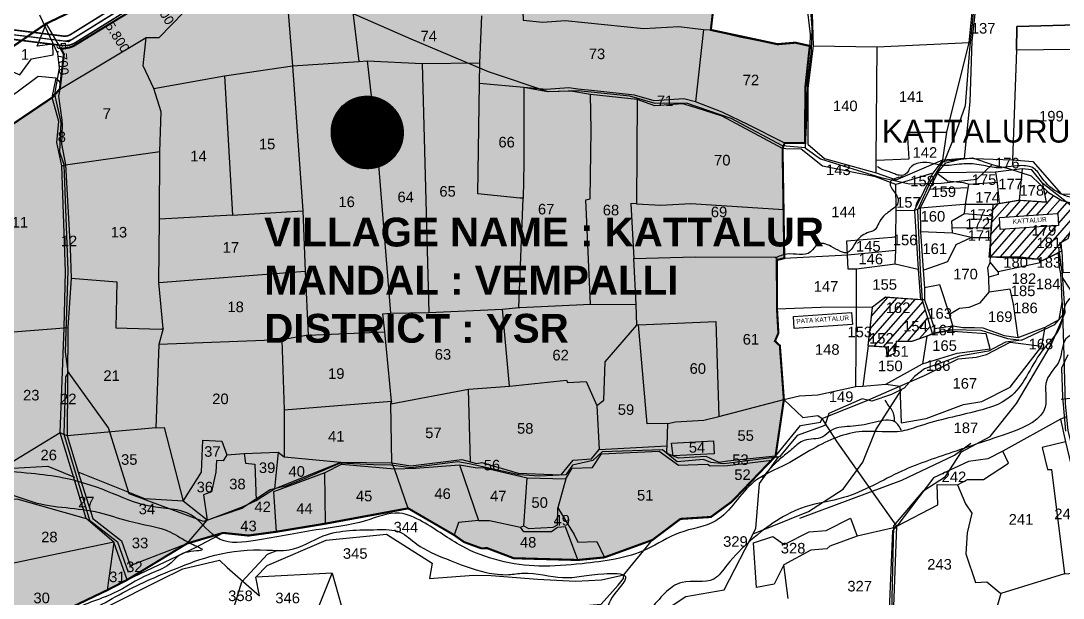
# Model space of a CAD drawing. Header units: inches. Extents: x 206739 to 240559, y 1587423 to 1599564.
# Drawn here: x 218249 to 220236, y 1592646 to 1593746 of the extents above; entities that cross this region are included whole.
import ezdxf
from ezdxf.enums import TextEntityAlignment as Align

# ---------------------------------------------------------------- set-up
doc = ezdxf.new("R2010")
doc.units = ezdxf.units.IN
doc.header["$MEASUREMENT"] = 0
doc.linetypes.add('DASHED2', pattern=[0.375, 0.25, -0.125])
doc.linetypes.add('HIDDEN2', pattern=[0.1875, 0.125, -0.0625])
for name, color, linetype in [('BLOCK', 72, 'Continuous'), ('CANAL1', 7, 'Continuous'), ('CSMark', 72, 'Continuous'), ('PLOT', 7, 'Continuous'), ('PLOT NO', 7, 'Continuous'), ('PLOTS', 7, 'Continuous'), ('PLOTS NO', 7, 'Continuous'), ('ROAD', 1, 'Continuous'), ('STREAM', 4, 'Continuous'), ('TEXT', 1, 'Continuous'), ('text1', 7, 'Continuous'), ('text2', 7, 'Continuous'), ('VILLAGE BOUNDRY', 5, 'Continuous'), ('WUA-17', 3, 'Continuous')]:
    doc.layers.add(name, color=color, linetype=linetype)
doc.styles.add('FONT1', font='Arial')
doc.styles.get("Standard").update_dxf_attribs({"font": 'arial.ttf'})
pattern_1 = [(48.95484, (217806.344, 1591784.929), (-10.47062, 9.11647), [])]

# ---------------------------------------------------------------- blocks, each defined once
blk = doc.blocks.new('CIRCLE-BOX')
for p, q in [((-0.5, 0), (0.5, 0)), ((0, 0.5), (0, -0.5))]:
    blk.add_line(p, q)
blk.add_circle((0, 0), 0.2)

msp = doc.modelspace()

# ---------------------------------------------------------------- hatches: boundary and pattern name
at = {"layer": 'PLOTS NO', "true_color": 0x7aafdf}
h = msp.add_hatch(dxfattribs=at)
h.set_pattern_fill('ANSI31', color=143)
h.set_pattern_definition([(45, (0, 0), (-0.088388347648, 0.088388347648), [])])
h.paths.add_polyline_path([(218101.56484, 1592466.10832), (218054.60597, 1592762.07039), (218056.21068, 1592796.55068), (218058.6541, 1592890.08055), (218070.69321, 1593103.68614), (218076.59585, 1593199.73289), (218083.87826, 1593380.45259), (218087.97909, 1593390.37297), (218164.02752, 1593448.03969), (218199.38489, 1593479.03964), (218200.68058, 1593490.43244), (218233.24595, 1593548.90255), (218309.21727, 1593600.14803), (218323.76289, 1593616.32336), (218331.46669, 1593682.63927), (218325.88072, 1593692.66377), (218342.89931, 1593695.68121), (218350.03605, 1593698.42424), (218558.3423, 1593825.35893), (218835.78082, 1593945.17694), (218896.25925, 1593967.27742), (218911.60464, 1593973.59177), (219064.29123, 1594090.2842), (219191.15884, 1594186.60757), (219212.73953, 1594142.19417), (219228.18072, 1594133.849), (219243.73925, 1594127.50682), (219345.51685, 1593917.54527), (219348.35332, 1593896.41057), (219523.75252, 1593903.13478), (219584.63245, 1593904.29837), (219564.48353, 1593728.93039), (219691.56422, 1593701.76085), (219725.34, 1593704.64802), (219753.08011, 1593698.48983), (219744.65115, 1593620.29638), (219743.8715, 1593513.25908), (219705.17787, 1593513.31063), (219701.17816, 1593502.70745), (219703.02997, 1593386.98336), (219704.40676, 1593293.97117), (219690.17067, 1593290.28349), (219690.57706, 1593196.81659), (219693.23174, 1593151.11546), (219686.66195, 1593135.85112), (219696.0294, 1593127.29636), (219703.65286, 1593024.35531), (219687.81752, 1592916.73724), (219604.32156, 1592829.84618), (219564.64051, 1592800.73927), (219506.47152, 1592797.00122), (219453.17149, 1592756.86478), (219361.6688, 1592723.6845), (219311.17153, 1592718.75581), (219188.78186, 1592722.10558), (219138.05152, 1592741.35965), (219127.29526, 1592740.8556), (219094.0869, 1592752.93531), (219075.23194, 1592766.28163), (218987.73061, 1592817.1727), (218830.16257, 1592788.02429), (218736.1043, 1592772.50717), (218683.25748, 1592765.31752), (218634.95549, 1592770.38952), (218566.1438, 1592750.11966), (218452.03212, 1592680.82148), (218413.94727, 1592661.1349), (218234.88822, 1592575.51365)])
at = {"layer": 'text1'}
h = msp.add_hatch(dxfattribs=at)
h.set_pattern_fill('ANSI31', color=11, scale=111.065825, angle=3.95483792)
h.set_pattern_definition(pattern_1)
h.paths.add_polyline_path([(220190.31039, 1593291.91911), (220191.35393, 1593287.1684), (220226.86303, 1593304.44253), (220226.81345, 1593305.26997), (220233.14402, 1593307.87675), (220232.2729, 1593323.96442), (220245.26474, 1593331.36995), (220262.72013, 1593384.89678), (220240.84331, 1593402.0532), (220233.33113, 1593404.11843), (220207.81104, 1593419.38975), (220198.64933, 1593428.19071), (220203.95442, 1593400.92758), (220151.78555, 1593404.27947), (220114.26884, 1593398.10258), (220102.58518, 1593396.399), (220101.1218, 1593374.35081), (220097.83541, 1593333.0737), (220097.22441, 1593296.384), (220154.64062, 1593296.82909)])
h.paths.add_polyline_path([(220116.16909, 1593348.51816), (220114.58183, 1593371.4772), (220225.49111, 1593379.14488), (220227.07838, 1593356.18585)], flags=16)
h.paths.add_polyline_path([(220134.64226, 1593356.37691), (220207.26929, 1593361.39796), (220206.33439, 1593374.92087), (220133.70736, 1593369.89981)], flags=8)
h.paths.add_polyline_path([(220196.39346, 1593315.42787), (220221.57999, 1593317.16913), (220220.64132, 1593330.74645), (220195.4548, 1593329.00519)], flags=24)
h.paths.add_polyline_path([(220187.26578, 1593339.42334), (220212.45231, 1593341.16461), (220211.51364, 1593354.74193), (220186.32712, 1593353.00067)], flags=24)
h = msp.add_hatch(dxfattribs=at)
h.set_pattern_fill('ANSI31', color=11, scale=111.065825, angle=3.95483792)
h.set_pattern_definition(pattern_1)
h.paths.add_polyline_path([(219967.45803, 1593214.00378), (219967.40909, 1593214.64707), (219963.76497, 1593214.75841), (219897.64319, 1593219.50017), (219872.49953, 1593200.71102), (219866.96966, 1593150.05082), (219864.21167, 1593126.73534), (219899.52107, 1593124.56442), (219900.353, 1593106.17384), (219914.84685, 1593112.66638), (219917.82633, 1593135.23401), (219946.62718, 1593135.02896), (219976.01493, 1593145.40624), (219989.12896, 1593149.60714), (219989.3772, 1593151.4021), (219986.08593, 1593150.79296)])
h.paths.add_polyline_path([(219909.17496, 1593191.84122), (219934.36149, 1593193.58249), (219933.42282, 1593207.15981), (219908.2363, 1593205.41855)], flags=24)
h.paths.add_polyline_path([(219942.20507, 1593156.59453), (219967.39159, 1593158.3358), (219966.45293, 1593171.91312), (219941.26641, 1593170.17185)], flags=24)
h.paths.add_polyline_path([(219877.33305, 1593133.45318), (219902.51958, 1593135.19444), (219901.58091, 1593148.77176), (219876.39439, 1593147.0305)], flags=24)
h.paths.add_polyline_path([(219905.94118, 1593108.5657), (219931.1277, 1593110.30696), (219930.18904, 1593123.88429), (219905.00252, 1593122.14302)], flags=25)
at = {"layer": 'text2'}
h = msp.add_hatch(dxfattribs=at)
h.set_pattern_fill('ANSI31', color=5)
h.set_pattern_definition([(45, (28046.20705, -19145.04748), (-0.088388347648, 0.088388347648), [])])
edge = h.paths.add_edge_path()
edge.add_arc((218909.64028, 1593533.56317), 69.0505, 0, 360)
h.paths.add_polyline_path([(218830.97725, 1593502.53998), (218988.30331, 1593502.53998), (218988.30331, 1593564.58636), (218830.97725, 1593564.58636)], flags=9)

# ---------------------------------------------------------------- linework, layer by layer
at = {"layer": 'CANAL1', "color": 200, "linetype": 'ByBlock', "ltscale": 40, "const_width": 3}
for points in [[(215926.76021, 1592637.97398), (216306.33892, 1592886.08403), (216633.52627, 1593033.71734), (217187.36276, 1593255.65182), (217345.31841, 1593319.60932, 0.0902323432), (217357.11322, 1593327.08165), (217736.77707, 1593677.02434, -0.1631260993), (217760.55784, 1593687.68074), (218127.56596, 1593723.71772, -0.0553213625), (218132.1984, 1593723.6591), (218328.36868, 1593699.37135, 0.1715612544), (218353.75936, 1593704.95947), (218553.1702, 1593828.99492), (218849.35105, 1593955.64464), (218901.09158, 1593975.04734, 0.0720440176), (218910.88966, 1593980.43331), (219286.55132, 1594263.91414), (219607.44162, 1594524.82495), (219793.81713, 1594656.49322, 0.271701903), (219810.09743, 1594692.45099), (219782.9414, 1594949.02862), (219743.18062, 1595269.0082, -0.2801529657)], [(215793.67918, 1592506.12717), (215908.13879, 1592645.18141, -0.0759395995), (215916.91183, 1592653.04082), (216297.66108, 1592901.91597), (216626.47373, 1593050.28266), (217180.63724, 1593272.34818), (217338.56285, 1593336.29352, 0.0902323432), (217344.9139, 1593340.31708), (217724.57775, 1593690.25977, -0.1631260993), (217758.79886, 1593705.59459), (218125.80697, 1593741.63156, -0.0553213625), (218134.41009, 1593741.52271), (218330.58037, 1593717.23496, 0.1715612544), (218344.25227, 1593720.24394), (218544.8298, 1593845.00508), (218842.64895, 1593972.35536), (218894.77136, 1593991.90126, 0.0720440176), (218900.04725, 1593994.8014), (219275.44868, 1594278.08586), (219596.55838, 1594539.17505), (219783.43109, 1594671.19458, 0.271701903), (219792.19741, 1594690.55646), (219765.0586, 1594946.97138), (219725.318, 1595266.78859, -0.2801529657)]]:
    msp.add_lwpolyline(points, format="xyb", dxfattribs=at)
at = {"layer": 'CANAL1', "color": 1, "linetype": 'HIDDEN2', "ltscale": 5, "const_width": 2}
msp.add_lwpolyline([(215915.08752, 1592639.4617, -0.0759395995), (215921.83602, 1592645.5074), (216302, 1592894), (216630, 1593042), (217184, 1593264), (217341.94063, 1593327.95142, 0.0902323432), (217351.01356, 1593333.69936), (217730.67741, 1593683.64205, -0.1631260993), (217759.67835, 1593696.63767), (218126.68646, 1593732.67464, -0.0553213625), (218133.30424, 1593732.5909), (218329.47452, 1593708.30315, 0.1715612544), (218349.00582, 1593712.6017), (218549, 1593837), (218846, 1593964), (218897.93147, 1593983.4743, 0.0720440176), (218905.46845, 1593987.61735), (219281, 1594271), (219602, 1594532), (219788.62411, 1594663.8439, 0.271701903), (219801.14742, 1594691.50372), (219774, 1594948), (219734.24931, 1595267.89839, -0.2801529657)], format="xyb", dxfattribs=at)
at = {"layer": 'CSMark', "linetype": 'Continuous'}
msp.add_point((218323.34116, 1593709.06252), dxfattribs=at)
at = {"layer": 'PLOT'}
for points in [[(219550.01545, 1594268.58527), (219570.67756, 1594070.3401), (219584.63245, 1593904.29837), (219564.48353, 1593728.93039)], [(220622.53628, 1593930.87734), (220608.37197, 1593872.62424), (220586.15036, 1593815.55588), (220572.41153, 1593789.38271), (220552.48991, 1593747.80802), (220496.3231, 1593653.7604), (220457.93214, 1593617.87479), (220363.58378, 1593521.1836), (220337.94552, 1593501.04063), (220310.38353, 1593435.73905), (220300.08185, 1593423.14008), (220283.05097, 1593414.03814), (220254.33096, 1593415.88943), (220262.72013, 1593384.89678), (220197.0529, 1593436.39485), (220176.0277, 1593462.3056), (220158.00317, 1593464.45177), (220107.19706, 1593457.77254), (219996.39559, 1593456.67071), (220012.0722, 1593475.39431), (220046.98067, 1593484.83468)], [(219759.59065, 1593698.35241), (219881.29903, 1593696.89139), (220056.7894, 1593705.11264), (220062.76008, 1593762.1406), (220060.19944, 1593840.87784), (220051.03463, 1593918.10969)], [(220057.1291, 1593918.87223), (220065.50665, 1593862.84865), (220067.50244, 1593759.44619), (220061.6356, 1593708.07235), (220057.97486, 1593591.64018), (220046.98067, 1593484.83468)], [(218750.24995, 1593872.25045), (218767.43369, 1593660.36757), (218893.33332, 1593668.49435), (218909.32733, 1593669.78919), (219014.59367, 1593664.94419), (219027.14045, 1593190.3452), (219167.51158, 1593196.98575), (219198.85943, 1593199.90784), (219200.63285, 1593199.78539), (219335.30235, 1593206.04233), (219422.11767, 1593205.58535), (219417.57544, 1593293.5433), (219534.45007, 1593296.7879), (219689.57975, 1593296.03577), (219690.17067, 1593290.28349), (219704.40676, 1593293.97117), (219825.45676, 1593300.59458), (219917.22239, 1593309.08072), (219917.0185, 1593334.57559), (219917.40617, 1593384.49676), (219916.78309, 1593434.46699)], [(219203.44751, 1593835.82198), (219206.52696, 1593747.51281), (219244.17478, 1593744.06748), (219286.60788, 1593747.00108), (219436.95616, 1593731.38528), (219503.2444, 1593735.41828), (219550.40816, 1593729.60677), (219564.48353, 1593728.93039), (219619.58306, 1593716.10897), (219691.56422, 1593701.76085), (219725.34, 1593704.64802), (219753.08011, 1593698.48983)], [(218233.24595, 1593548.90255), (218309.21727, 1593600.14803), (218316.7914, 1593636.96099), (218324.81262, 1593627.19935), (218323.76289, 1593616.32336), (218488.05908, 1593714.64814), (218512.78756, 1593714.27555), (218607.39531, 1593811.63387)], [(218880.27574, 1593778.12496), (218893.33332, 1593668.49435)], [(218093.10983, 1593608.08292), (218158.22171, 1593627.50966), (218157.77923, 1593603.10743), (218106.39198, 1593597.33039), (218101.74151, 1593594.59106), (218110.32904, 1593568.25766), (218181.92262, 1593596.41011), (218172.65756, 1593651.87365), (218199.84434, 1593663.96246), (218247.40058, 1593643.42865), (218269.81592, 1593673.64), (218311.21091, 1593681.76114), (218310.26826, 1593702.11448), (218280.53555, 1593697.73863), (218297.44306, 1593740.76257)], [(218297.44306, 1593740.76257), (218331.46669, 1593682.63927), (218324.81262, 1593627.19935), (218323.76289, 1593616.32336), (218321.11842, 1593602.45617), (218327.87604, 1593556.82871), (218328.52027, 1593547.51025), (218326.64525, 1593512.08943), (218334.84905, 1593471.6035), (218343.64792, 1593312.78294), (218345.3993, 1593256.09901), (218338.93173, 1593162.02213), (218337.48613, 1592955.4741), (218358.65114, 1592886.2669), (218386.56966, 1592797.77573), (218441.0925, 1592755.42671), (218457.83774, 1592708.49701), (218566.1438, 1592750.11966), (218604.85633, 1592794.55687), (218558.76384, 1592830.58917), (218486.04719, 1592835.57495), (218358.65114, 1592886.2669)], [(219550.40816, 1593729.60677), (219535.38238, 1593591.60309)], [(218345.3993, 1593256.09901), (218432.46591, 1593249.06566), (218430.59874, 1593161.14697), (218516.71942, 1593158.84821), (218520.46868, 1593159.74224), (218512.69713, 1593247.36726), (218513.46112, 1593368.44022), (218514.46411, 1593497.17692), (218516.74738, 1593572.98587), (218502.77196, 1593617.07033), (218482.3627, 1593660.3687), (218488.05908, 1593714.64814)], [(220006.73777, 1593481.58497), (220014.27066, 1593533.86787), (220056.7894, 1593705.11264)], [(219879.46373, 1593456.6678), (219879.83987, 1593480.43738), (219881.29903, 1593696.89139)], [(218909.32733, 1593669.78919), (218928.46648, 1593502.79214), (218953.87234, 1593189.22483)], [(219014.59367, 1593664.94419), (219124.05919, 1593666.52031)], [(218502.77196, 1593617.07033), (218637.36334, 1593641.22162), (218767.43369, 1593660.36757)], [(218637.36334, 1593641.22162), (218652.74413, 1593375.80524), (218786.77498, 1593383.97202)], [(218767.43369, 1593660.36757), (218786.77498, 1593383.97202), (218791.43639, 1593268.99475), (218797.23154, 1593147.48644), (218747.05764, 1593138.37776), (218751.52155, 1593004.76177), (218751.12812, 1592915.57646)], [(218316.7914, 1593636.96099), (218282.72266, 1593640.28579), (218242.59647, 1593610.22816), (218220.76496, 1593595.82075), (218219.4592, 1593555.38754), (218184.57342, 1593499.81044), (218132.73726, 1593483.68841), (218146.53813, 1593466.23916), (218145.12429, 1593450.25474), (218124.53397, 1593449.775), (218108.50195, 1593465.33977), (218087.39488, 1593441.84868)], [(219208.27763, 1593619.38876), (219208.00677, 1593474.36059), (219206.8985, 1593408.26527), (219200.53411, 1593408.26382), (219120.69852, 1593416.40661), (219123.69714, 1593626.67851)], [(220006.73777, 1593481.58497), (219987.3807, 1593455.8052), (219916.78309, 1593434.46699), (219878.41276, 1593449.11641), (219777.21441, 1593469.51249), (219736.78855, 1593501.96508), (219707.30996, 1593502.54878), (219701.17816, 1593502.70745), (219586.2666, 1593564.78662), (219536.79029, 1593580.59194), (219511.22196, 1593587.8546), (219457.42873, 1593584.26509), (219424.22757, 1593596.53477), (219335.27068, 1593605.82374), (219297.38373, 1593612.25458), (219253.77137, 1593610.69598), (219208.27763, 1593619.38876)], [(219335.30235, 1593206.04233), (219326.06397, 1593405.44859), (219334.59657, 1593406.90104), (219336.37335, 1593538.60439), (219335.27068, 1593605.82374)], [(218452.03212, 1592680.82148), (218426.86273, 1592752.73178), (218374.15434, 1592797.69372), (218324.51936, 1592960.95455), (218332.13404, 1593161.28855), (218334.81465, 1593268.84722), (218327.33002, 1593469.69289), (218317.87522, 1593514.25045), (218321.67915, 1593554.48191), (218309.21727, 1593600.14803)], [(219424.22757, 1593596.53477), (219422.49297, 1593397.23771), (219411.95871, 1593397.97098), (219417.57544, 1593293.5433)], [(219879.83987, 1593480.43738), (219942.14982, 1593483.37744), (219939.50577, 1593534.11243), (220014.27066, 1593533.86787)], [(219422.49297, 1593397.23771), (219469.31045, 1593395.1362), (219526.39425, 1593398.10423), (219703.02997, 1593386.98336), (219701.17816, 1593502.70745), (219705.17787, 1593513.31063)], [(218327.33002, 1593469.69289), (218334.84905, 1593471.6035), (218514.46411, 1593497.17692)], [(220158.00317, 1593464.45177), (220151.78555, 1593404.27947)], [(220102.58518, 1593396.399), (220046.59232, 1593396.30664), (219963.24604, 1593388.95686), (219952.41748, 1593384.51048), (219987.3807, 1593455.8052)], [(219996.39559, 1593456.67071), (219963.24604, 1593388.95686), (219964.31235, 1593343.93717), (219969.36954, 1593270.78751), (219971.91854, 1593237.12646), (219971.89818, 1593214.50992), (219990.58959, 1593160.16885), (219989.12896, 1593149.60714)], [(219995.53347, 1593455.90998), (220015.71967, 1593441.41401), (220045.30192, 1593438.05277), (220056.64653, 1593435.23281)], [(220107.19706, 1593457.77254), (220109.97184, 1593437.68617), (220114.26884, 1593398.10258)], [(220055.32497, 1593428.26058), (219980.29865, 1593424.87579)], [(220025.55029, 1593165.07349), (220044.51302, 1593162.01602), (220067.07582, 1593161.93359), (220082.67148, 1593161.07091), (220123.40019, 1593146.71724), (220149.947, 1593143.02845), (220141.60246, 1593206.11057), (220134.70326, 1593234.59772), (220094.91536, 1593228.86098), (220094.51786, 1593257.896), (220092.39306, 1593275.66502), (220096.78029, 1593285.67284), (220097.25543, 1593298.24681), (220097.83541, 1593333.0737), (220101.1218, 1593374.35081), (220102.58518, 1593396.399), (220114.26884, 1593398.10258), (220151.78555, 1593404.27947), (220203.95442, 1593400.92758), (220197.0529, 1593436.39485)], [(220050.3382, 1593400.36752), (220055.85471, 1593434.75762), (220109.71403, 1593438.68604)], [(219198.85943, 1593199.90784), (219206.8985, 1593408.26527)], [(219703.02997, 1593386.98336), (219704.40676, 1593293.97117)], [(219952.41748, 1593384.51048), (219917.40617, 1593384.49676)], [(219952.41748, 1593384.51048), (219959.71354, 1593272.47884), (219963.76497, 1593214.75841)], [(220025.10352, 1593341.35217), (220023.95566, 1593365.01938), (220048.02034, 1593379.18675), (220050.4396, 1593400.68581)], [(220149.947, 1593143.02845), (220201.4838, 1593162.39647), (220228.44403, 1593177.03409), (220234.17484, 1593209.244), (220232.44924, 1593241.17941), (220231.60225, 1593263.90582), (220228.381, 1593279.10795), (220226.81345, 1593305.26997), (220233.14402, 1593307.87675), (220232.2729, 1593323.96442), (220245.26474, 1593331.36995), (220262.72013, 1593384.89678), (220302.60149, 1593385.09447), (220316.05445, 1593347.46245), (220297.56215, 1593318.4675), (220251.68263, 1593266.95565), (220235.58659, 1593266.08385), (220231.60225, 1593263.90582)], [(218652.74413, 1593375.80524), (218513.46112, 1593368.44022)], [(220048.02034, 1593379.18675), (220101.1218, 1593374.35081)], [(220060.79645, 1593333.19654), (220025.10352, 1593341.35217), (219964.31235, 1593343.93717)], [(220024.37964, 1593352.05592), (220098.05434, 1593352.20643)], [(219841.10636, 1593049.24993), (219842.03563, 1593199.19946), (219841.97929, 1593273.12761), (219825.93863, 1593273.11676), (219823.96072, 1593327.15402), (219917.0185, 1593334.57559)], [(219969.36954, 1593270.78751), (220015.93619, 1593287.48142), (220031.90998, 1593320.13944), (220060.79645, 1593333.19654), (220097.83541, 1593333.0737)], [(219959.71354, 1593272.47884), (219916.00173, 1593282.56823), (219917.22239, 1593309.08072)], [(220190.91715, 1593286.95592), (220228.15886, 1593305.07291)], [(220233.14402, 1593307.87675), (220235.58659, 1593266.08385)], [(219971.89818, 1593214.50992), (219963.76497, 1593214.75841), (219897.64319, 1593219.50017), (219872.49953, 1593200.71102), (219773.94627, 1593200.00102), (219690.57706, 1593196.81659), (219690.17067, 1593290.28349)], [(220094.55858, 1593296.36333), (220154.64062, 1593296.82909), (220190.31039, 1593291.91911), (220191.84937, 1593284.91294), (220112.07052, 1593268.07), (220097.13853, 1593285.74113)], [(218512.69713, 1593247.36726), (218791.43639, 1593268.99475)], [(219916.00173, 1593282.56823), (219841.97929, 1593273.12761)], [(220112.24227, 1593269.39902), (220112.15249, 1593263.07053), (220094.33655, 1593257.62397)], [(220025.55029, 1593165.07349), (220019.2805, 1593187.02907), (220000.67426, 1593243.41138), (219971.91854, 1593237.12646)], [(220019.2805, 1593187.02907), (220038.58485, 1593198.69864), (220057.0452, 1593200.32502), (220077.93009, 1593209.12149), (220094.91536, 1593228.86098)], [(219482.66167, 1592979.10033), (219443.31858, 1592978.1644), (219426.71243, 1593166.98134), (219423.73417, 1593166.50192), (219422.11767, 1593205.58535)], [(220234.17484, 1593209.244), (220236.38307, 1593129.43622), (220239.93758, 1593016.16152), (220242.14175, 1592991.51323), (220245.09655, 1592964.60153), (220263.94216, 1592889.76823), (220274.18958, 1592829.50747), (220287.82605, 1592699.75986), (220308.52838, 1592683.81964), (220345.15268, 1592603.84377), (220443.8554, 1592602.35668)], [(218413.94727, 1592661.1349), (218452.03212, 1592680.82148), (218583.51235, 1592742.89641), (218634.95549, 1592770.38952), (218683.25748, 1592765.31752), (218716.36837, 1592770.59872), (218736.1043, 1592772.50717), (218830.16257, 1592788.02429), (218987.73061, 1592817.1727), (218961.84811, 1592892.3613), (218956.70986, 1592903.8754), (218954.67916, 1593016.09329), (218955.6592, 1593021.60115), (218943.26624, 1593153.67469), (218939.55376, 1593187.6909), (218953.87234, 1593189.22483), (219027.14045, 1593190.3452)], [(219180.62712, 1593050.00729), (219167.51158, 1593196.98575)], [(219690.57706, 1593196.81659), (219693.23174, 1593151.11546), (219686.66195, 1593135.85112), (219696.0294, 1593127.29636), (219703.65286, 1593024.35531), (219687.81752, 1592916.73724), (219596.38994, 1592907.12402), (219580.26878, 1592904.37933), (219555.48521, 1592915.7072), (219502.89086, 1592912.78888), (219481.08251, 1592921.5279), (219480.61783, 1592928.2493), (219481.43796, 1592936.40943)], [(219864.21167, 1593126.73534), (219866.96966, 1593150.05082), (219872.49953, 1593200.71102)], [(219347.36228, 1593013.45259), (219360.44417, 1593023.59065), (219363.21269, 1593096.19445), (219423.73417, 1593166.50192)], [(219426.71243, 1593166.98134), (219573.88605, 1593173.45131), (219579.63238, 1592992.2223)], [(219990.58959, 1593160.16885), (220025.55029, 1593165.07349), (220016.58964, 1593157.21717)], [(218520.46868, 1593159.74224), (218512.7303, 1593129.13243), (218506.68971, 1592970.57272), (218337.48613, 1592955.4741), (218324.51936, 1592960.95455), (218211.85561, 1592892.71578), (218072.88223, 1592909.85428)], [(218210.41149, 1593151.45337), (218332.13404, 1593161.28855), (218338.93173, 1593162.02213)], [(218558.76384, 1592830.58917), (218593.86998, 1592885.81714), (218596.23005, 1592947.03469), (218632.83651, 1592945.17308), (218641.88209, 1592919.22442), (218675.32812, 1592921.75629), (218739.76199, 1592924.23435), (218739.76199, 1592924.23435), (218751.12812, 1592915.57646), (218859.25145, 1592905.4832), (218956.70986, 1592903.8754), (218992.59661, 1592898.4258), (219089.77429, 1592910.41503), (219106.11717, 1592906.05438), (219117.76159, 1592902.90625), (219127.9952, 1592904.2726), (219197.25788, 1592883.98292), (219279.00011, 1592880.84933), (219301.89989, 1592908.78693), (219336.73155, 1592911.46606), (219351.54821, 1592929.18153), (219481.43796, 1592936.40943), (219482.66167, 1592979.10033), (219497.03207, 1592982.33894), (219551.31508, 1592985.43293), (219579.63238, 1592992.2223), (219703.65286, 1593024.35531), (219733.55993, 1593031.49261), (219768.59733, 1593033.25606), (219841.10636, 1593049.24993), (219854.35379, 1593050.18636), (219898.25208, 1593054.09975), (219967.65867, 1593092.71962), (220033.63582, 1593112.93291), (220096.55311, 1593121.45545), (220089.10605, 1593149.71082), (220016.45852, 1593154.79088), (219989.12896, 1593149.60714), (219976.01493, 1593145.40624), (219967.65867, 1593092.71962)], [(218797.23154, 1593147.48644), (218943.26624, 1593153.67469)], [(219703.65286, 1593024.35531), (219739.69804, 1592990.49248), (219768.52761, 1592994.28037), (219776.74614, 1592988.13858), (219863.96619, 1593023.14496), (219924.61802, 1593049.7724), (219971.46739, 1593070.11104), (220035.69301, 1593102.19026), (220070.12469, 1593105.46809), (220089.97861, 1593110.48467), (220134.6936, 1593133.85659), (220195.01088, 1593126.36078), (220201.4838, 1593162.39647)], [(219976.01493, 1593145.40624), (219946.62718, 1593135.02896), (219917.82633, 1593135.23401), (219914.84685, 1593112.66638), (219900.353, 1593106.17384), (219899.52107, 1593124.56442), (219864.21167, 1593126.73534), (219854.35379, 1593050.18636)], [(220016.58964, 1593157.21717), (220016.45852, 1593154.79088)], [(218747.05764, 1593138.37776), (218512.7303, 1593129.13243)], [(219898.25208, 1593054.09975), (219924.61802, 1593049.7724), (219927.51931, 1592980.43589), (219974.99583, 1592988.35279), (220045.71267, 1593015.32436), (220080.791, 1593021.02099), (220134.86732, 1593047.93263), (220195.01088, 1593126.36078)], [(218751.52155, 1593004.76177), (218955.6592, 1593021.60115), (218954.67916, 1593016.09329), (219102.68495, 1593044.1985), (219180.62712, 1593050.00729), (219289.2168, 1593061.50659), (219291.2262, 1593057.19919), (219326.87602, 1593058.97978), (219347.36228, 1593013.45259), (219351.54821, 1592929.18153)], [(219106.11717, 1592906.05438), (219102.68495, 1593044.1985)], [(218416.98727, 1592631.34249), (218514.42453, 1592680.14352), (218558.30188, 1592701.88659), (218627.77011, 1592718.59543), (218642.73924, 1592704.55372), (218704.05991, 1592650.39637), (218697.0663, 1592685.91476), (218719.05205, 1592708.4122), (218831.33247, 1592756.54979), (218946.24874, 1592768.17972), (219033.37588, 1592712.91641), (219028.32792, 1592683.36903), (219112.12574, 1592689.72937), (219145.62975, 1592689.21083), (219234.26714, 1592682.2002), (219306.85296, 1592678.43056), (219356.32983, 1592680.7172), (219398.74859, 1592690.73681), (219453.17149, 1592756.86478), (219506.47152, 1592797.00122), (219564.64051, 1592800.73927), (219604.32156, 1592829.84618), (219680.66405, 1592909.20872), (219687.81752, 1592916.73724), (219735.4083, 1592974.79197), (219773.22336, 1592981.65847), (219776.74614, 1592988.13858)], [(219448.1216, 1591880.09773), (219488.30725, 1592014.26352), (219499.60047, 1592047.01808), (219515.27977, 1592099.16723), (219548.26114, 1592159.86436), (219550.53981, 1592161.41277), (219605.80073, 1592164.97379), (219650.37631, 1592261.19659), (219689.36012, 1592338.99357), (219700.37488, 1592358.71036), (219715.94515, 1592374.0483), (219772.92511, 1592462.38853), (219802.1909, 1592464.70283), (219823.22053, 1592501.27391), (219858.92809, 1592583.28618), (219903.70862, 1592593.9642), (219911.54788, 1592774.01396), (219919.18111, 1592782.8899), (219805.10303, 1592943.71092), (219776.74614, 1592988.13858)], [(220242.14175, 1592991.51323), (220231.04756, 1592986.94508), (220120.94842, 1592926.29421), (220092.13433, 1592911.23711), (220055.64923, 1592906.41487), (219989.0085, 1592875.48731), (219919.18111, 1592782.8899), (219910.23127, 1592779.20473), (219843.50067, 1592764.3698), (219791.27427, 1592745.09913), (219785.73799, 1592740.11672), (219754.98259, 1592737.47937), (219703.7237, 1592709.6595), (219685.37131, 1592672.49484), (219651.43613, 1592666.47028), (219645.95748, 1592751.72651), (219682.75496, 1592763.67093), (219704.25811, 1592748.40025), (219751.69243, 1592772.11536), (219784.22455, 1592774.7732), (219830.43782, 1592798.40385), (219843.50067, 1592764.3698)], [(220231.04756, 1592986.94508), (220240.52358, 1592943.97471), (220257.83217, 1592872.36545), (220266.69534, 1592835.23315), (220279.91049, 1592695.63345), (220301.08906, 1592680.89818), (220339.03019, 1592592.56734), (220437.30135, 1592590.27353), (220432.62656, 1592516.01808), (220388.27251, 1592473.40746), (220345.66266, 1592380.36744), (220302.79247, 1592357.52222)], [(218506.68971, 1592970.57272), (218522.59707, 1592971.23067), (218558.76384, 1592830.58917)], [(219492.55492, 1592916.79735), (219489.37115, 1592941.43133), (219569.47229, 1592945.78558), (219570.74028, 1592921.01915), (219492.53674, 1592916.93797)], [(218861.05566, 1592901.3346), (218961.84811, 1592892.3613), (219001.9206, 1592893.45304), (219085.75141, 1592899.98411), (219119.27459, 1592894.21181), (219130.81286, 1592895.00951), (219214.13255, 1592875.20202), (219288.30727, 1592873.11327), (219300.36103, 1592893.88687), (219338.88805, 1592895.25799), (219356.32556, 1592921.0196), (219466.02076, 1592925.9044), (219502.77507, 1592899.45816), (219558.34719, 1592901.05517), (219563.34492, 1592898.26195), (219596.1833, 1592899.05517), (219680.66405, 1592909.20872)], [(220242.34334, 1592498.9917), (220070.87705, 1592492.25786), (220071.65998, 1592480.93319), (220000.3011, 1592524.92867), (220011.02952, 1592606.89953), (219911.8896, 1592595.76713), (219919.18111, 1592782.8899), (219997.06606, 1592823.65607), (219995.83585, 1592862.37752), (220034.42449, 1592861.83484), (220053.35, 1592872.06131), (220084.38007, 1592872.42295), (220131.49104, 1592903.50429), (220120.94842, 1592926.29421)], [(220240.52358, 1592943.97471), (220196.18851, 1592933.17601), (220205.866, 1592891.08001), (220213.81451, 1592891.12244), (220238.17254, 1592692.4502), (220279.91049, 1592695.63345)], [(218641.88209, 1592919.22442), (218634.93515, 1592907.96365), (218622.48444, 1592908.56152), (218621.29063, 1592886.23457), (218612.93208, 1592848.74732), (218597.80779, 1592843.14343), (218604.85633, 1592794.55687), (218672.20722, 1592820.208), (218698.22827, 1592831.85285), (218710.94725, 1592840.57241), (218732.82207, 1592854.11859), (218859.25145, 1592905.4832)], [(218675.32812, 1592921.75629), (218677.47374, 1592903.32697), (218695.54259, 1592901.58733), (218698.22827, 1592831.85285)], [(218739.76199, 1592924.23435), (218732.82207, 1592854.11859)], [(218211.85561, 1592892.71578), (218300.91542, 1592897.42992), (218351.59323, 1592876.74099)], [(218861.05566, 1592901.3346), (218828.89275, 1592884.76979), (218731.2386, 1592848.91399), (218736.1043, 1592772.50717)], [(219085.75141, 1592899.98411), (219121.5858, 1592794.18863), (219142.61689, 1592793.77032), (219201.98771, 1592781.34301), (219208.02806, 1592784.15654), (219214.13255, 1592875.20202)], [(218830.16257, 1592788.02429), (218828.89275, 1592884.76979)], [(219288.30727, 1592873.11327), (219272.80901, 1592818.34462), (219292.81084, 1592785.70532), (219304.15347, 1592767.32207), (219310.91991, 1592752.69555), (219347.51752, 1592754.02776), (219361.6688, 1592723.6845), (219453.17149, 1592756.86478)], [(220034.42449, 1592861.83484), (220050.12164, 1592825.82092), (220061.74046, 1592808.19164), (220052.92488, 1592770.48303), (220050.70028, 1592730.37636), (220068.73951, 1592675.97478), (220090.43472, 1592677.11797), (220116.94719, 1592655.05047), (220106.34765, 1592617.64732), (220011.02952, 1592606.89953)], [(218076.09551, 1592787.07715), (218182.22827, 1592833.3314), (218241.76907, 1592835.36219), (218374.15434, 1592797.69372)], [(219121.5858, 1592794.18863), (219083.8788, 1592790.3595), (219075.23194, 1592766.28163), (218987.73061, 1592817.1727)], [(219208.02806, 1592784.15654), (219216.83185, 1592778.46704), (219264.11975, 1592781.25708), (219272.4313, 1592785.90477), (219272.80901, 1592818.34462)], [(219361.6688, 1592723.6845), (219311.17153, 1592718.75581), (219287.59098, 1592781.6818), (219272.5553, 1592780.64232), (219260.87813, 1592772.64724), (219207.90323, 1592772.33913), (219201.98771, 1592781.34301)], [(218426.86273, 1592752.73178), (218229.86037, 1592711.23326), (218225.23671, 1592654.47893), (218104.523, 1592580.48189)], [(218426.86273, 1592752.73178), (218413.94727, 1592661.1349), (218268.56013, 1592591.7514), (218234.88822, 1592575.51365), (218122.20315, 1592484.16681)], [(219075.23194, 1592766.28163), (219094.0869, 1592752.93531), (219127.29526, 1592740.8556), (219138.05152, 1592741.35965), (219188.78186, 1592722.10558), (219311.17153, 1592718.75581)], [(219711.6499, 1592645.26723), (219703.7237, 1592709.6595)], [(218554.68461, 1592579.50887), (218639.17074, 1592588.03882), (218673.54265, 1592589.17697), (218716.27527, 1592594.8552), (218750.26422, 1592597.94791), (218806.93212, 1592604.67149), (218842.91914, 1592693.58214), (218697.0663, 1592685.91476)], [(218842.91914, 1592693.58214), (218860.25209, 1592632.87309), (218868.58995, 1592612.64863), (218895.48957, 1592568.07149), (218872.85779, 1592547.68701), (218867.70142, 1592564.91221), (218806.93212, 1592604.67149)], [(218893.17289, 1592467.80642), (218914.11317, 1592472.90567), (218952.78934, 1592484.31443), (219015.01984, 1592512.74868), (219084.59186, 1592539.50073), (219142.27889, 1592565.28273), (219149.9734, 1592566.60849), (219172.8432, 1592580.5731), (219197.40271, 1592602.27515), (219298.36645, 1592609.12467), (219318.12695, 1592631.28875), (219355.40568, 1592634.50105), (219387.73557, 1592670.9658), (219398.14462, 1592683.59266), (219398.74859, 1592690.73681)], [(220238.17254, 1592692.4502), (220116.94719, 1592655.05047)]]:
    msp.add_lwpolyline(points, dxfattribs=at)
at = {"layer": 'PLOTS'}
for points in [[(219756.77319, 1593780.09682), (219759.59065, 1593698.35241), (219749.20297, 1593618.26963), (219749.12717, 1593511.0912), (219780.98329, 1593483.7579), (219879.46373, 1593456.6678), (219917.83834, 1593442.95605), (220006.73777, 1593481.58497), (220046.98067, 1593484.83468), (220139.4997, 1593481.31154)], [(219747.02398, 1593779.20244), (219753.56154, 1593720.68452), (219753.08011, 1593698.48983), (219744.65115, 1593620.29638), (219743.8715, 1593513.25908), (219736.36417, 1593514.22731), (219705.17787, 1593513.31063), (219701.5687, 1593515.29195), (219636.11406, 1593548.00131), (219586.31814, 1593572.32033), (219535.38238, 1593591.60309), (219512.90251, 1593597.4851), (219456.2128, 1593593.93201), (219419.02437, 1593604.4982), (219337.03966, 1593613.7025), (219310.68941, 1593616.05835), (219293.66596, 1593618.35166), (219250.9808, 1593615.15273), (219208.27763, 1593619.38876), (219123.69714, 1593626.67851), (219124.05919, 1593666.52031), (219128.07364, 1593755.53591)], [(220262.12411, 1593738.87944), (220147.9332, 1593735.76189), (220146.89432, 1593690.56214), (220139.4997, 1593481.31154), (220178.30606, 1593478.19376), (220232.41385, 1593416.76268), (220254.33096, 1593415.88943)], [(220301.15522, 1593692.35824), (220146.89432, 1593690.56214), (220147.9332, 1593735.76189), (220262.12411, 1593738.87944)]]:
    msp.add_lwpolyline(points, dxfattribs=at)
at = {"layer": 'ROAD'}
for points in [[(220170.90494, 1593918.89806), (220054.26092, 1593919.92625), (220063.39883, 1593836.15041), (220064.69749, 1593760.26741), (220057.46303, 1593692.29299), (220049.18293, 1593584.49249), (220029.21376, 1593528.10276), (220008.25775, 1593476.01579)], [(219752.99557, 1593783.3757), (219756.68628, 1593732.78198), (219755.77269, 1593688.78375), (219747.89101, 1593628.18193), (219746.80084, 1593561.97467), (219744.38898, 1593504.21236), (219700.9908, 1593508.34994), (219603.30018, 1593560.17623), (219517.83428, 1593589.57905), (219458.525, 1593588.67847), (219410.26433, 1593602.57141), (219311.75804, 1593612.7445), (219254.34427, 1593611.28976), (219140.87876, 1593648.98029), (218993.04838, 1593711.65804), (218880.10254, 1593760.93227)], [(220156.59774, 1593137.89653), (220125.78476, 1593133.64742), (220093.7382, 1593116.54247), (220038.56715, 1593107.4849), (219971.41914, 1593083.29475), (219952.46389, 1593068.46102), (219933.04494, 1593046.35062), (219909.06814, 1593034.22857), (219871.03446, 1593021.56871), (219853.02831, 1593025.63657), (219789.18189, 1592998.20081), (219781.87675, 1592975.24076), (219729.22769, 1592955.98473), (219695.28076, 1592915.23469), (219649.2718, 1592909.47801), (219589.238, 1592902.26875), (219564.41357, 1592904.73829), (219550.32806, 1592910.36513), (219500.19911, 1592905.93353), (219472.18168, 1592928.95021), (219357.35014, 1592924.64614), (219339.44572, 1592908.59713), (219301.10171, 1592899.1846), (219288.41056, 1592881.20875), (219238.5969, 1592878.53738), (219198.45985, 1592880.85015), (219103.63033, 1592902.32097), (219082.45033, 1592905.52784), (218993.00198, 1592894.6697), (218954.31592, 1592899.24345), (218921.70535, 1592899.88827), (218858.09176, 1592902.97945), (218786.38021, 1592871.91172), (218753.71317, 1592859.2642), (218724.66448, 1592852.25753), (218670.85022, 1592816.9722), (218597.80592, 1592792.11338), (218456.21412, 1592844.64003), (218416.34326, 1592970.90672), (218339.58502, 1593077.43791), (218334.79711, 1593115.76307), (218339.9446, 1593270.35671), (218332.23417, 1593471.58231), (218323.53747, 1593495.75491), (218326.3592, 1593552.6521), (218314.15875, 1593606.3797), (218323.15465, 1593655.77351), (218319.95721, 1593684.0716), (218285.52054, 1593757.32856)], [(219744.38898, 1593504.21236), (219773.25717, 1593483.02228), (219888.47076, 1593447.43154), (219943.15559, 1593435.6579), (220003.63139, 1593436.62927), (220071.65918, 1593444.29508), (220100.84675, 1593472.48363), (220131.53077, 1593464.72924), (220174.72442, 1593451.17356), (220207.81104, 1593419.38975), (220233.33113, 1593404.11843), (220257.39966, 1593397.50154), (220314.41533, 1593398.48058), (220359.80545, 1593385.32367), (220385.89193, 1593386.88026)], [(219981.62071, 1593436.52254), (220007.67992, 1593478.65033), (220062.95945, 1593484.94607), (220102.2306, 1593472.07487)], [(219981.12275, 1593436.15695), (219958.12378, 1593385.58172), (219963.11606, 1593271.07971), (219967.45803, 1593214.00378), (219986.08593, 1593150.79296), (220023.62651, 1593157.74098), (220079.16387, 1593156.43648), (220130.16306, 1593140.57312), (220156.59774, 1593137.89653), (220220.18451, 1593167.78784), (220239.69526, 1593190.17651), (220234.81011, 1593262.73905), (220227.51422, 1593314.48959)], [(220231.90419, 1593025.36277), (220377.38511, 1593040.87244), (220387.69375, 1593042.10436), (220289.75695, 1593172.69129), (220236.2472, 1593255.36026)], [(219909.02546, 1592591.28183), (219913.11058, 1592784.10096), (219970.40931, 1592850.95438), (220011.57367, 1592877.58184), (220041.94536, 1592925.11791), (220096.74395, 1592953.80654), (220147.17841, 1593016.69845), (220213.24214, 1593128.80996), (220239.69526, 1593190.17651)], [(220244.64606, 1593109.85696), (220233.0455, 1593084.04194), (220234.57345, 1593029.80723), (220240.67595, 1592964.47598)], [(218340.70849, 1593077.06318), (218334.37401, 1593067.57131), (218331.30781, 1592958.33344), (218380.47768, 1592794.64124), (218433.86245, 1592753.23377), (218454.054, 1592695.22215)], [(219645.35878, 1592768.5356), (219750.66387, 1592810.97879), (219816.74842, 1592854.02776), (219854.39102, 1592905.06216), (219878.65505, 1592967.11378), (219927.87198, 1593042.83265)], [(219734.39026, 1592798.64387), (219928.59348, 1592871.11728), (220028.90716, 1592918.52303), (220059.8755, 1592941.23102)], [(218874.38608, 1592363.98019), (218971.27153, 1592396.87248), (219028.05311, 1592409.09719), (219149.45253, 1592457.55148), (219233.51684, 1592506.93366), (219280.63018, 1592542.60931), (219322.51336, 1592562.01494), (219372.05274, 1592570.10808), (219419.56025, 1592585.06316), (219516.88782, 1592649.10773), (219589.70463, 1592662.18169), (219649.96112, 1592778.80556), (219657.33575, 1592864.23726), (219694.27178, 1592915.88628)], [(218496.94129, 1591630.90153), (218488.63312, 1591707.12552), (218492.61308, 1591744.46487), (218509.566, 1591791.27381), (218567.53202, 1591916.83267), (218590.58314, 1592042.32105), (218608.40678, 1592058.7048), (218655.46132, 1592269.70893), (218647.44335, 1592338.92255), (218632.79139, 1592401.21753), (218622.56054, 1592549.70165), (218644.55556, 1592592.15404), (218670.54356, 1592677.36962), (218719.8421, 1592729.6618), (218739.55186, 1592737.34404)]]:
    msp.add_lwpolyline(points, dxfattribs=at)
at = {"layer": 'STREAM'}
for points in [[(220740.67066, 1593884.43519), (220729.99188, 1593824.94901), (220707.80393, 1593789.30338), (220657.99546, 1593758.19153), (220619.97775, 1593709.89987), (220603.51761, 1593668.20691), (220571.43881, 1593622.02299), (220535.54554, 1593536.99194), (220506.92842, 1593495.59555), (220422.29459, 1593419.62597), (220373.30061, 1593374.77166), (220333.49003, 1593330.70634), (220298.92412, 1593293.0679), (220275.85438, 1593230.24853), (220247.27297, 1593215.76495), (220231.60759, 1593168.06264), (220195.33827, 1593116.66175), (220165.92356, 1593068.45259), (220133.05005, 1593028.27801), (220073.36164, 1593002.92642), (219963.54454, 1592974.50284), (219928.96218, 1592964.53162), (219852.80556, 1592963.43576), (219759.48467, 1592930.83176), (219708.70799, 1592901.3664), (219646.57363, 1592867.50731), (219573.94036, 1592793.50444), (219504.43023, 1592770.38675), (219442.49081, 1592739.19427), (219318.95552, 1592711.6825), (219236.96811, 1592707.15138), (219090.49932, 1592744.8508), (219015.20886, 1592791.57116), (218970.8482, 1592807.83424), (218906.60289, 1592793.53817), (218811.9969, 1592776.03361), (218696.57325, 1592755.92523), (218629.29314, 1592758.09617), (218574.54206, 1592803.96242), (218495.69733, 1592821.05916), (218414.46076, 1592849.55456), (218330.79058, 1592874.84957), (218269.29411, 1592883.61793), (218193.47513, 1592888.6097), (218127.19702, 1592892.74501), (218073.46573, 1592901.91694)], [(220749.40155, 1593853.67805), (220740.7591, 1593819.06484), (220733.79238, 1593787.38257), (220728.9919, 1593768.51799), (220695.06044, 1593736.20714), (220679.45308, 1593727.62121), (220666.7889, 1593700.23688), (220646.3642, 1593679.82294), (220632.79686, 1593658.71012), (220611.34823, 1593642.91721), (220594.24133, 1593597.46591), (220572.0643, 1593565.16528), (220555.7001, 1593530.26482), (220543.33047, 1593502.76956), (220491.13868, 1593453.76057), (220454.28314, 1593411.06482), (220428.77256, 1593382.44683), (220399.36513, 1593351.52238), (220374.08126, 1593326.13601), (220332.70255, 1593278.24978), (220295.28597, 1593221.51461), (220276.65225, 1593197.71362), (220268.25063, 1593161.34954), (220241.18776, 1593139.96751), (220229.27051, 1593100.49672), (220204.56812, 1593061.26767), (220201.75191, 1593010.17518), (220137.17419, 1592962.50147), (220071.46001, 1592939.95453), (220031.86094, 1592926.31997), (219928.19858, 1592887.9467), (219817.54941, 1592837.68799), (219744.16986, 1592819.87669), (219641.60268, 1592756.97394), (219595.63916, 1592709.38687), (219569.87491, 1592682.40033), (219509.66286, 1592675.83708), (219447.80665, 1592623.55052), (219367.04722, 1592575.35823), (219276.9368, 1592564.17913), (219209.07921, 1592537.88325), (219121.37052, 1592512.01533), (219011.29944, 1592453.39482), (218957.19865, 1592416.38333), (218885.0345, 1592374.18642), (218823.03473, 1592315.28853), (218799.95259, 1592266.88285), (218771.71643, 1592223.52199), (218758.10332, 1592159.20695), (218741.47677, 1592078.24061), (218726.62016, 1592023.8022), (218728.12829, 1591993.3), (218724.9582, 1591952.2722), (218711.4873, 1591920.98506), (218695.41349, 1591875.46443), (218680.24815, 1591816.80379), (218668.2172, 1591747.55757), (218632.91173, 1591693.50582), (218585.20929, 1591626.88176), (218558.74306, 1591610.04885), (218563.11815, 1591564.14154), (218578.37364, 1591551.99343), (218568.15392, 1591508.67789), (218558.69714, 1591463.01459), (218557.7118, 1591425.13848), (218564.81612, 1591374.18922), (218562.63705, 1591318.8269), (218554.45848, 1591272.05172), (218549.36926, 1591250.09531), (218541.82786, 1591220.16771), (218593.42874, 1591177.52536), (218669.34065, 1591139.78006), (218695.87352, 1591112.20817), (218706.73987, 1591085.35358), (218727.17283, 1591041.7567), (218724.9919, 1591003.79792), (218718.19187, 1590980.52299), (218705.88786, 1590958.66791), (218696.88151, 1590941.2417), (218693.21406, 1590924.78473), (218688.16614, 1590902.23105)], [(220386.77487, 1593389.54979), (220373.95813, 1593400.47347), (220353.06144, 1593409.63345), (220329.34145, 1593421.24941), (220304.28117, 1593424.33719), (220289.71974, 1593415.13596), (220274.27223, 1593408.28364), (220249.53498, 1593410.18866), (220228.24104, 1593418.1161), (220195.88446, 1593446.4881), (220180.25573, 1593465.06526), (220153.8458, 1593470.22885), (220108.98338, 1593466.64527), (220075.56129, 1593472.04714), (220042.66118, 1593473.38782), (220004.48793, 1593470.74872), (219980.75205, 1593475.61516), (219963.1265, 1593475.84272), (219943.15922, 1593464.58066), (219938.64813, 1593456.5563), (219923.29148, 1593451.87939), (219914.91303, 1593454.43334), (219904.75455, 1593458.31032), (219888.68478, 1593463.94777), (219882.11094, 1593468.3136)], [(219929.94723, 1593449.59079), (219906.15523, 1593437.82329), (219915.50414, 1593417.74231), (219919.80982, 1593411.29155), (219921.08599, 1593399.81103), (219901.8729, 1593381.12964), (219893.45413, 1593373.79918), (219884.45647, 1593360.88534), (219877.36288, 1593348.34416), (219862.36234, 1593342.00476), (219840.7757, 1593324.27464), (219826.27849, 1593305.15455), (219793.86255, 1593316.40549), (219768.12105, 1593320.40813), (219754.45756, 1593305.97151), (219709.22569, 1593301.68796), (219686.61036, 1593293.95668)], [(220784.62698, 1593192.58729), (220778.2555, 1593182.5175), (220773.39149, 1593166.1324), (220759.60381, 1593154.90794), (220740.10422, 1593114.48915), (220717.39426, 1593096.01433), (220705.02708, 1593067.34136), (220666.42715, 1593036.74296), (220646.87867, 1593009.71336), (220623.90437, 1592988.86644), (220595.44, 1592960.22742), (220558.58266, 1592926.43757), (220552.01543, 1592891.31808), (220522.29354, 1592837.78848), (220510.0903, 1592788.15637), (220495.2809, 1592754.51086), (220488.31682, 1592718.93596), (220477.99863, 1592691.58735), (220479.59642, 1592665.37774), (220469.36212, 1592624.44114), (220467.64085, 1592567.7535), (220452.88006, 1592523.6091), (220446.74666, 1592493.40902), (220398.45453, 1592427.90663), (220373.39536, 1592384.07701), (220358.11541, 1592357.35163), (220328.69382, 1592322.11899), (220314.19098, 1592284.15297), (220300.07778, 1592249.78375), (220269.05916, 1592198.01254), (220252.62683, 1592142.96186), (220232.10512, 1592102.86845), (220202.25965, 1592073.76707), (220161.31067, 1592034.85169), (220114.30023, 1592016.20023), (220086.79196, 1592007.79565), (220058.37977, 1591987.69195), (220031.9189, 1591969.09217), (220003.47188, 1591944.53675), (219986.00508, 1591919.71371), (219955.88619, 1591858.92041), (219934.49317, 1591831.43016), (219912.53709, 1591792.26435), (219901.05542, 1591755.19171), (219872.15041, 1591701.95308), (219858.06819, 1591687.63164), (219825.18707, 1591682.62039), (219792.67145, 1591667.36679), (219776.41688, 1591629.96417), (219753.17793, 1591604.39981), (219750.04277, 1591569.76764), (219738.42089, 1591524.81348), (219727.45626, 1591490.17235), (219664.07029, 1591439.03079), (219650.69245, 1591391.70195), (219650.57745, 1591342.66341), (219635.54705, 1591281.21158), (219622.10619, 1591260.14477), (219580.27208, 1591269.51023), (219590.95275, 1591229.09795), (219590.26411, 1591201.03285), (219577.96512, 1591188.80047), (219576.64526, 1591157.18954)], [(219914.35481, 1592982.87029), (219913.45162, 1592995.93453), (219901.68645, 1593015.19726), (219896.487, 1593023.33153)], [(219927.98211, 1592965.40413), (219915.24915, 1592981.89738), (219878.19602, 1592981.26611), (219835.44118, 1592973.67732), (219793.50859, 1592965.37322), (219777.66975, 1592953.34449), (219742.19545, 1592946.64513), (219720.84578, 1592931.27027), (219699.62888, 1592913.97421), (219681.46217, 1592897.2751), (219662.48701, 1592875.50108)], [(218069.1006, 1592806.71767), (218141.28363, 1592837.86031), (218226.56386, 1592844.13516), (218272.33005, 1592829.48532), (218398.83584, 1592809.34599), (218454.19502, 1592793.08525), (218534.9361, 1592771.75695), (218574.37739, 1592749.8475), (218594.86599, 1592738.75635), (218563.04253, 1592732.76605), (218532.71795, 1592710.58159), (218493.40401, 1592691.35833), (218426.11561, 1592655.24782), (218340.95963, 1592617.40211), (218303.82838, 1592589.4408), (218243.87923, 1592567.86138), (218192.31516, 1592523.74152), (218138.21867, 1592486.49778), (218112.33165, 1592471.44244)], [(218123.86685, 1592447.22469), (218162.51895, 1592491.58894), (218235.71499, 1592540.99453), (218294.84597, 1592582.42935), (218384.14382, 1592623.85167), (218436.77708, 1592652.50568), (218544.33337, 1592702.17514), (218619.17237, 1592727.81612), (218718.23613, 1592737.69702), (218760.69439, 1592737.97923), (218825.84384, 1592764.56537), (218928.5518, 1592776.5933), (218972.1301, 1592771.64669), (219004.02214, 1592749.21531), (219060.40201, 1592720.66654), (219136.52292, 1592694.84962), (219178.89055, 1592690.95636), (219207.14801, 1592693.66797), (219281.87412, 1592685.23502), (219360.63322, 1592692.57511), (219401.56924, 1592687.44582), (219372.5362, 1592641.09343), (219363.31777, 1592619.79343), (219304.70831, 1592606.26602), (219263.03241, 1592594.66733), (219198.85156, 1592584.92395), (219152.68729, 1592555.95912), (219039.92767, 1592504.48134), (218956.02961, 1592478.21406), (218907.10643, 1592445.26832), (218884.59986, 1592435.16304), (218853.21149, 1592384.47862), (218831.10178, 1592347.70134), (218802.41877, 1592312.74373), (218776.10487, 1592276.43381), (218755.73625, 1592224.72021), (218724.92295, 1592154.74559), (218702.49201, 1592084.21343), (218689.5828, 1592062.47493), (218682.06314, 1591967.97307), (218667.03872, 1591894.54181), (218661.43578, 1591838.4387), (218648.47471, 1591762.23604), (218615.30466, 1591698.92084), (218599.74214, 1591674.2783), (218573.37608, 1591638.72283), (218545.30523, 1591600.39635), (218531.99383, 1591568.01753), (218486.61457, 1591554.06079), (218423.41103, 1591535.66754), (218340.22944, 1591504.52255), (218302.1607, 1591479.14956), (218308.27284, 1591481.77032), (218287.77461, 1591465.57145), (218241.3372, 1591435.07167), (218218.3532, 1591416.42684)]]:
    msp.add_spline(points, degree=3, dxfattribs=at)
at = {"layer": 'text1', "color": 11, "const_width": 2.22132}
for points in [[(220191.35393, 1593287.1684), (220190.31039, 1593291.91911), (220094.55858, 1593296.36333), (220097.83541, 1593333.0737), (220098.05434, 1593352.20643), (220102.58518, 1593396.399), (220114.26884, 1593398.10258), (220151.78555, 1593404.27947), (220203.95442, 1593400.92758), (220197.0529, 1593436.39485), (220262.72013, 1593384.89678), (220245.26474, 1593331.36995), (220228.95649, 1593322.74976), (220233.14402, 1593307.87675), (220228.15886, 1593305.07291), (220190.91715, 1593286.95592), (220190.31039, 1593291.91911)], [(219864.21167, 1593126.73534), (219872.49953, 1593200.71102), (219897.64319, 1593219.50017), (219971.89818, 1593214.50992), (219990.58959, 1593160.16885), (219989.3772, 1593151.4021), (219976.01493, 1593145.40624), (219946.62718, 1593135.02896), (219917.82633, 1593135.23401), (219914.84685, 1593112.66638), (219900.353, 1593106.17384), (219899.52107, 1593124.56442), (219864.21167, 1593126.73534), (219872.49953, 1593200.71102)]]:
    msp.add_lwpolyline(points, dxfattribs=at)
at = {"layer": 'text1', "color": 11}
for points in [[(220114.58183, 1593371.4772), (220225.49111, 1593379.14488), (220227.07838, 1593356.18585), (220116.16909, 1593348.51816)], [(219721.70657, 1593182.83365), (219832.61585, 1593190.50134), (219834.20312, 1593167.5423), (219723.29384, 1593159.87461)]]:
    msp.add_lwpolyline(points, close=True, dxfattribs=at)
at = {"layer": 'text2', "color": 0, "linetype": 'Continuous'}
msp.add_lwpolyline([(215918, 1592643), (216302, 1592894), (216630, 1593042), (217184, 1593264), (217347, 1593330), (217743, 1593695), (218130, 1593733), (218340, 1593707), (218549, 1593837), (218846, 1593964), (218902, 1593985), (219281, 1594271), (219602, 1594532), (219803, 1594674), (219774, 1594948), (219732, 1595286)], dxfattribs=at)
at = {"layer": 'VILLAGE BOUNDRY', "linetype": 'DASHED2', "ltscale": 50, "const_width": 4}
msp.add_lwpolyline([(218216.36113, 1593684.9618), (218297.44306, 1593740.76257), (218399.61243, 1593789.58302)], dxfattribs=at)
at = {"layer": 'WUA-17', "color": 17, "const_width": 4}
for points in [[(219584.63245, 1593904.29837), (219564.48353, 1593728.93039), (219691.56422, 1593701.76085), (219725.34, 1593704.64802), (219753.08011, 1593698.48983), (219744.65115, 1593620.29638), (219743.8715, 1593513.25908), (219705.17787, 1593513.31063), (219701.17816, 1593502.70745), (219703.02997, 1593386.98336), (219704.40676, 1593293.97117), (219690.17067, 1593290.28349), (219690.57706, 1593196.81659), (219693.23174, 1593151.11546), (219686.66195, 1593135.85112), (219696.0294, 1593127.29636), (219703.65286, 1593024.35531), (219687.81752, 1592916.73724), (219604.32156, 1592829.84618), (219564.64051, 1592800.73927), (219506.47152, 1592797.00122), (219453.17149, 1592756.86478), (219361.6688, 1592723.6845), (219311.17153, 1592718.75581), (219188.78186, 1592722.10558), (219138.05152, 1592741.35965), (219127.29526, 1592740.8556), (219094.0869, 1592752.93531), (219075.23194, 1592766.28163), (218987.73061, 1592817.1727), (218830.16257, 1592788.02429), (218736.1043, 1592772.50717), (218683.25748, 1592765.31752), (218634.95549, 1592770.38952), (218566.1438, 1592750.11966), (218452.03212, 1592680.82148), (218413.94727, 1592661.1349), (218234.88822, 1592575.51365)], [(218233.24595, 1593548.90255), (218309.21727, 1593600.14803), (218323.76289, 1593616.32336), (218331.46669, 1593682.63927), (218325.88072, 1593692.66377), (218342.89931, 1593695.68121), (218350.03605, 1593698.42424), (218558.3423, 1593825.35893)]]:
    msp.add_lwpolyline(points, dxfattribs=at)

# ---------------------------------------------------------------- block references
at = {"layer": 'BLOCK'}
msp.add_blockref('CIRCLE-BOX', (218340, 1593707, 90.836), dxfattribs=at)

# ---------------------------------------------------------------- texts
at = {"layer": 'CSMark', "color": 1, "linetype": 'Continuous', "style": 'FONT1'}
for s, p in [('5.900', (218502.08244, 1593794.86251)), ('5.800', (218417.16868, 1593742.04534))]:
    msp.add_text(s, height=18, rotation=301.88200738, dxfattribs=at).set_placement(p, align=Align.MIDDLE_LEFT)
msp.add_text('5.700', height=18, rotation=275.60796532, dxfattribs=at).set_placement((218332.07452, 1593643.05621), align=Align.MIDDLE_RIGHT)
at = {"layer": 'PLOT NO'}
for s, height, p in [('137', 20.139367, (220083.465, 1593732.1538)), ('74', 20.139367, (219026.8781, 1593717.20668)), ('1', 20.13937, (218257.54702, 1593682.34633)), ('73', 20.139367, (219347.52648, 1593683.3094)), ('72', 20.139367, (219640.87957, 1593633.49036)), ('71', 20.139367, (219477.21671, 1593593.78798)), ('141', 20.139367, (219946.43708, 1593601.85423)), ('140', 20.139367, (219820.68842, 1593584.20555)), ('7', 20.13937, (218413.31571, 1593569.45574)), ('199', 20.139367, (220213.53077, 1593564.52839)), ('8', 20.13937, (218327.54377, 1593525.16046)), ('66', 20.139367, (219175.27841, 1593515.09566)), ('15', 20.139367, (218718.79389, 1593511.40826)), ('142', 20.139367, (219972.46546, 1593495.4463)), ('14', 20.139367, (218588.06006, 1593488.49173)), ('70', 20.139367, (219586.27269, 1593480.75378)), ('176', 20.139367, (220129.29353, 1593475.12819)), ('143', 20.139367, (219807.45027, 1593462.39653)), ('158', 20.139367, (219968.06418, 1593440.99217)), ('175', 20.139367, (220085.15871, 1593443.71914)), ('177', 20.139367, (220135.78288, 1593435.27891)), ('65', 20.139367, (219062.75654, 1593421.2645)), ('159', 20.139367, (220008.3087, 1593420.64046)), ('178', 20.139367, (220176.20592, 1593423.14837)), ('16', 20.139367, (218870.41626, 1593401.3688)), ('64', 20.139367, (218982.95352, 1593410.57921)), ('157', 20.139367, (219941.0013, 1593400.31578)), ('174', 20.139367, (220091.98062, 1593409.86291)), ('67', 20.139367, (219250.60836, 1593387.40881)), ('68', 20.139367, (219374.13141, 1593385.61228)), ('69', 20.139367, (219580.05613, 1593382.08179)), ('144', 20.139367, (219817.5088, 1593382.09525)), ('160', 20.139367, (219987.65456, 1593373.69081)), ('173', 20.139367, (220080.80874, 1593377.00145)), ('11', 20.139367, (218247.75176, 1593362.37489)), ('172', 20.139367, (220073.06983, 1593359.30247)), ('13', 20.139367, (218436.46565, 1593343.45196)), ('171', 20.139367, (220077.58352, 1593337.2268)), ('179', 20.139367, (220199.38574, 1593347.14008)), ('12', 20.139367, (218341.17039, 1593326.81613)), ('17', 20.139367, (218649.7973, 1593314.5337)), ('145', 20.139367, (219864.6021, 1593316.6953)), ('156', 20.139367, (219934.74949, 1593328.62721)), ('181', 20.139367, (220208.51342, 1593323.1446)), ('161', 20.139367, (219991.17302, 1593311.99465)), ('146', 20.139367, (219869.26984, 1593292.39149)), ('180', 20.139367, (220145.36033, 1593285.94317)), ('183', 20.139367, (220208.85082, 1593285.85502)), ('170', 20.139367, (220049.80667, 1593263.66567)), ('182', 20.139367, (220160.94804, 1593254.93174)), ('147', 20.139367, (219783.99797, 1593240.22823)), ('155', 20.139367, (219895.79827, 1593243.84593)), ('184', 20.139367, (220207.21495, 1593244.69774)), ('185', 20.139367, (220159.56652, 1593231.70223)), ('18', 20.139367, (218658.84999, 1593201.16951)), ('162', 20.139367, (219921.29492, 1593199.55796)), ('186', 20.139367, (220164.05573, 1593199.17724)), ('163', 20.139367, (220000.47342, 1593188.61426)), ('169', 20.139367, (220115.9207, 1593182.41679)), ('154', 20.139367, (219954.32503, 1593164.31127)), ('164', 20.139367, (220006.39796, 1593156.93476)), ('61', 20.139367, (219640.86286, 1593139.33209)), ('153', 20.139367, (219848.28664, 1593153.24904)), ('152', 20.139367, (219889.45301, 1593141.16991)), ('148', 20.139367, (219786.35196, 1593119.88262)), ('151', 20.139367, (219918.06114, 1593116.28243)), ('165', 20.139367, (220009.93845, 1593127.32922)), ('168', 20.139367, (220193.46333, 1593130.31581)), ('63', 20.139367, (219053.94099, 1593110.56724)), ('62', 20.139367, (219278.1637, 1593109.18089)), ('60', 20.139367, (219539.66788, 1593083.62274)), ('150', 20.139367, (219906.52979, 1593088.61992)), ('166', 20.139367, (219997.63934, 1593089.16602)), ('21', 20.139367, (218422.47508, 1593070.07469)), ('19', 20.139367, (218850.62195, 1593074.06359)), ('167', 20.139367, (220048.52268, 1593055.37093)), ('23', 20.139367, (218269.34301, 1593032.91139)), ('22', 20.139367, (218339.94808, 1593025.7347)), ('20', 20.139367, (218629.85563, 1593025.87262)), ('149', 20.139367, (219812.73733, 1593029.91703)), ('59', 20.139367, (219402.77803, 1593005.37614)), ('57', 20.139367, (219035.76977, 1592961.0763)), ('58', 20.139367, (219210.75296, 1592969.48069)), ('55', 20.139367, (219630.85671, 1592955.90051)), ('187', 20.139367, (220050.6092, 1592970.6234)), ('41', 20.139367, (218850.68162, 1592954.36902)), ('26', 20.139367, (218302.58948, 1592918.83622)), ('37', 20.139367, (218614.5441, 1592925.55958)), ('54', 20.139367, (219538.16645, 1592933.33537)), ('35', 20.139367, (218456.11813, 1592910.2007)), ('56', 20.139367, (219147.28844, 1592899.54174)), ('53', 20.139367, (219620.95097, 1592909.89855)), ('39', 20.139367, (218718.84601, 1592894.5838)), ('40', 20.139367, (218775.19567, 1592887.46414)), ('52', 20.139367, (219624.82829, 1592881.36886)), ('242', 20.139367, (220027.75806, 1592877.14274)), ('36', 20.139367, (218600.12394, 1592857.73596)), ('38', 20.139367, (218662.19789, 1592863.49615)), ('45', 20.139367, (218903.64504, 1592840.68849)), ('46', 20.139367, (219053.26927, 1592845.15785)), ('47', 20.139367, (219159.4095, 1592840.74608)), ('51', 20.139367, (219439.39083, 1592842.11174)), ('27', 20.139367, (218374.2085, 1592829.05525)), ('42', 20.139367, (218710.31059, 1592819.97875)), ('44', 20.139367, (218789.91575, 1592816.66993)), ('50', 20.139367, (219238.23638, 1592828.20497)), ('34', 20.139367, (218489.79692, 1592816.02135)), ('240', 20.139367, (220242.50762, 1592806.61158)), ('43', 20.139367, (218683.42659, 1592783.60525)), ('344', 20.139367, (218983.30161, 1592781.39012)), ('49', 20.139367, (219280.26222, 1592794.39246)), ('241', 20.139367, (220155.53688, 1592796.1053)), ('28', 20.139367, (218303.8429, 1592762.50436)), ('33', 20.139367, (218476.63756, 1592751.22234)), ('48', 20.139367, (219216.27532, 1592752.51642)), ('329', 20.139367, (219611.32971, 1592753.95831)), ('328', 20.139367, (219721.28053, 1592741.26631)), ('345', 20.139367, (218886.73039, 1592731.12043)), ('32', 20.139367, (218465.82185, 1592705.67868)), ('243', 20.139367, (220000.30375, 1592710.48048)), ('31', 20.139367, (218433.33637, 1592686.54254)), ('327', 20.139367, (219848.14733, 1592668.86354)), ('30', 20.139367, (218289.11386, 1592646.46302)), ('358', 20.139367, (218668.06873, 1592650.47917)), ('346', 20.139367, (218757.94499, 1592646.30445))]:
    msp.add_text(s, height=height, dxfattribs=at).set_placement(p, align=Align.MIDDLE_CENTER)
at = {"layer": 'PLOTS', "color": 1}
msp.add_text('KATTALURU', height=43.339691, dxfattribs=at).set_placement((219890.11077, 1593514.28283))
at = {"layer": 'PLOTS NO', "color": 1}
msp.add_text('TC7', height=40, dxfattribs=at).set_placement((218909.64028, 1593533.56317), align=Align.MIDDLE_CENTER)
at = {"layer": 'TEXT', "insert": (218713.26216, 1593371.20784), "char_height": 55, "width": 1343.7276986, "attachment_point": 1}
msp.add_mtext('\\pxql;{\\fArial|b1|i0|c0|p34;\\C1;VILLAGE NAME :\\C5; KATTALUR\\P\\C1;MANDAL : \\C5;VEMPALLI\\P\\C1;DISTRICT : \\C5;YSR}', dxfattribs=at)
at = {"layer": 'text1', "color": 11}
for s, p in [(' KATTALUR', (220170.4831, 1593365.72447)), ('PATA KATTALUR', (219777.60784, 1593177.08092))]:
    msp.add_text(s, height=8.885266, rotation=3.95483792, dxfattribs=at).set_placement(p, align=Align.MIDDLE_CENTER)

doc.saveas('drawing.dxf')
